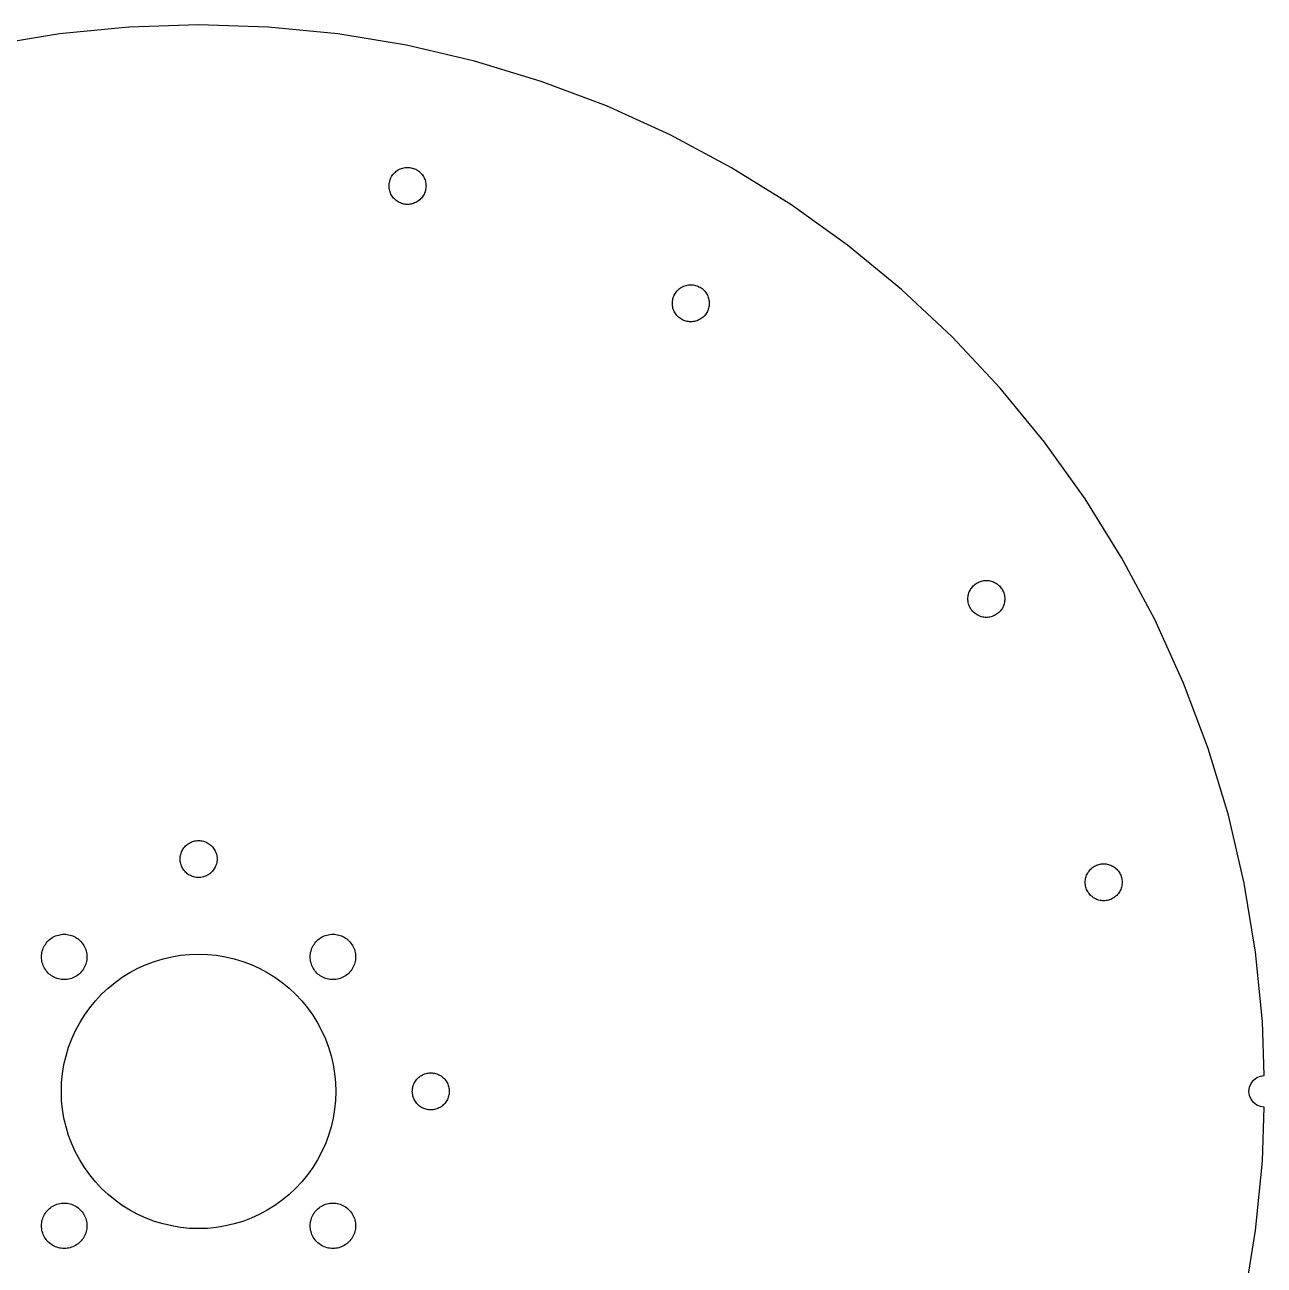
# Model space of a CAD drawing. Header units: metres. Extents: x -101 to 101, y -101 to 101.
# Drawn here: x -16.5 to 101, y -16.5 to 101 of the extents above; entities that cross this region are included whole.
import ezdxf

# ---------------------------------------------------------------- set-up
doc = ezdxf.new("R2010")
doc.units = ezdxf.units.M

msp = doc.modelspace()

# ---------------------------------------------------------------- linework, layer by layer
for p, q in [((-13.1831, 100.136), (-19.7041, 99.0593)), ((-6.60571, 100.784), (-13.1831, 100.136)), ((0, 101), (-6.60571, 100.784)), ((6.60571, 100.784), (0, 101)), ((13.1831, 100.136), (6.60571, 100.784)), ((19.7041, 99.0593), (13.1831, 100.136)), ((26.1407, 97.5585), (19.7041, 99.0593)), ((32.4654, 95.6399), (26.1407, 97.5585)), ((38.651, 93.3118), (32.4654, 95.6399)), ((44.6711, 90.5841), (38.651, 93.3118)), ((50.5, 87.4686), (44.6711, 90.5841)), ((18.48, 86.8984), (18.5582, 86.982)), ((18.5582, 86.982), (18.6418, 87.0603)), ((18.6418, 87.0603), (18.7303, 87.1329)), ((18.7303, 87.1329), (18.8234, 87.1996)), ((18.8234, 87.1996), (18.9207, 87.2601)), ((18.9207, 87.2601), (19.0217, 87.3141)), ((19.0217, 87.3141), (19.126, 87.3613)), ((19.126, 87.3613), (19.2332, 87.4017)), ((19.2332, 87.4017), (19.3428, 87.4349)), ((19.3428, 87.4349), (19.4543, 87.4609)), ((19.4543, 87.4609), (19.5673, 87.4796)), ((19.5673, 87.4796), (19.6812, 87.4908)), ((19.6812, 87.4908), (19.7957, 87.4946)), ((19.7957, 87.4946), (19.9101, 87.4908)), ((19.9101, 87.4908), (20.0241, 87.4796)), ((20.0241, 87.4796), (20.1371, 87.4609)), ((20.1371, 87.4609), (20.2486, 87.4349)), ((20.2486, 87.4349), (20.3582, 87.4017)), ((20.3582, 87.4017), (20.4654, 87.3613)), ((20.4654, 87.3613), (20.5697, 87.3141)), ((20.5697, 87.3141), (20.6707, 87.2601)), ((20.6707, 87.2601), (20.7679, 87.1996)), ((20.7679, 87.1996), (20.861, 87.1329)), ((20.861, 87.1329), (20.9495, 87.0603)), ((20.9495, 87.0603), (21.0331, 86.982)), ((21.0331, 86.982), (21.1114, 86.8984)), ((56.1126, 83.9784), (50.5, 87.4686)), ((18.0457, 85.7446), (18.0494, 85.859)), ((18.0494, 85.859), (18.0607, 85.973)), ((18.0607, 85.973), (18.0793, 86.086)), ((18.0793, 86.086), (18.1053, 86.1975)), ((18.1053, 86.1975), (18.1385, 86.3071)), ((18.1385, 86.3071), (18.1789, 86.4143)), ((18.1789, 86.4143), (18.2262, 86.5186)), ((18.2262, 86.5186), (18.2801, 86.6196)), ((18.2801, 86.6196), (18.3406, 86.7168)), ((18.3406, 86.7168), (18.4073, 86.8099)), ((18.4073, 86.8099), (18.48, 86.8984)), ((21.1114, 86.8984), (21.1841, 86.8099)), ((21.1841, 86.8099), (21.2508, 86.7168)), ((21.2508, 86.7168), (21.3112, 86.6196)), ((21.3112, 86.6196), (21.3652, 86.5186)), ((21.3652, 86.5186), (21.4125, 86.4143)), ((21.4125, 86.4143), (21.4528, 86.3071)), ((21.4528, 86.3071), (21.4861, 86.1975)), ((21.4861, 86.1975), (21.5121, 86.086)), ((21.5121, 86.086), (21.5307, 85.973)), ((21.5307, 85.973), (21.5419, 85.859)), ((21.5419, 85.859), (21.5457, 85.7446)), ((18.0494, 85.6301), (18.0457, 85.7446)), ((18.0607, 85.5161), (18.0494, 85.6301)), ((18.0793, 85.4032), (18.0607, 85.5161)), ((18.1053, 85.2916), (18.0793, 85.4032)), ((18.1385, 85.182), (18.1053, 85.2916)), ((18.1789, 85.0749), (18.1385, 85.182)), ((18.2262, 84.9706), (18.1789, 85.0749)), ((18.2801, 84.8696), (18.2262, 84.9706)), ((18.3406, 84.7723), (18.2801, 84.8696)), ((18.4073, 84.6792), (18.3406, 84.7723)), ((18.48, 84.5907), (18.4073, 84.6792)), ((18.5582, 84.5071), (18.48, 84.5907)), ((21.1114, 84.5907), (21.0331, 84.5071)), ((21.1841, 84.6792), (21.1114, 84.5907)), ((21.2508, 84.7723), (21.1841, 84.6792)), ((21.3112, 84.8696), (21.2508, 84.7723)), ((21.3652, 84.9706), (21.3112, 84.8696)), ((21.4125, 85.0749), (21.3652, 84.9706)), ((21.4528, 85.182), (21.4125, 85.0749)), ((21.4861, 85.2916), (21.4528, 85.182)), ((21.5121, 85.4032), (21.4861, 85.2916)), ((21.5307, 85.5161), (21.5121, 85.4032)), ((21.5419, 85.6301), (21.5307, 85.5161)), ((21.5457, 85.7446), (21.5419, 85.6301)), ((18.6418, 84.4288), (18.5582, 84.5071)), ((18.7303, 84.3562), (18.6418, 84.4288)), ((18.8234, 84.2895), (18.7303, 84.3562)), ((18.9207, 84.229), (18.8234, 84.2895)), ((19.0217, 84.175), (18.9207, 84.229)), ((19.126, 84.1278), (19.0217, 84.175)), ((19.2332, 84.0874), (19.126, 84.1278)), ((19.3428, 84.0542), (19.2332, 84.0874)), ((19.4543, 84.0282), (19.3428, 84.0542)), ((19.5673, 84.0095), (19.4543, 84.0282)), ((19.6812, 83.9983), (19.5673, 84.0095)), ((19.7957, 83.9946), (19.6812, 83.9983)), ((19.9101, 83.9983), (19.7957, 83.9946)), ((20.0241, 84.0095), (19.9101, 83.9983)), ((20.1371, 84.0282), (20.0241, 84.0095)), ((20.2486, 84.0542), (20.1371, 84.0282)), ((20.3582, 84.0874), (20.2486, 84.0542)), ((20.4654, 84.1278), (20.3582, 84.0874)), ((20.5697, 84.175), (20.4654, 84.1278)), ((20.6707, 84.229), (20.5697, 84.175)), ((20.7679, 84.2895), (20.6707, 84.229)), ((20.861, 84.3562), (20.7679, 84.2895)), ((20.9495, 84.4288), (20.861, 84.3562)), ((21.0331, 84.5071), (20.9495, 84.4288)), ((61.4849, 80.1287), (56.1126, 83.9784)), ((66.5939, 75.9358), (61.4849, 80.1287)), ((46.2915, 76.3446), (46.4045, 76.3633)), ((46.4045, 76.3633), (46.5184, 76.3745)), ((46.5184, 76.3745), (46.6329, 76.3782)), ((46.6329, 76.3782), (46.7473, 76.3745)), ((46.7473, 76.3745), (46.8613, 76.3633)), ((46.8613, 76.3633), (46.9743, 76.3446)), ((44.9425, 75.0812), (44.9758, 75.1908)), ((44.9758, 75.1908), (45.0161, 75.2979)), ((45.0161, 75.2979), (45.0634, 75.4022)), ((45.0634, 75.4022), (45.1173, 75.5032)), ((45.1173, 75.5032), (45.1778, 75.6005)), ((45.1778, 75.6005), (45.2445, 75.6936)), ((45.2445, 75.6936), (45.3172, 75.7821)), ((45.3172, 75.7821), (45.3954, 75.8657)), ((45.3954, 75.8657), (45.479, 75.9439)), ((45.479, 75.9439), (45.5676, 76.0166)), ((45.5676, 76.0166), (45.6606, 76.0833)), ((45.6606, 76.0833), (45.7579, 76.1438)), ((45.7579, 76.1438), (45.8589, 76.1978)), ((45.8589, 76.1978), (45.9632, 76.245)), ((45.9632, 76.245), (46.0704, 76.2854)), ((46.0704, 76.2854), (46.1799, 76.3186)), ((46.1799, 76.3186), (46.2915, 76.3446)), ((46.9743, 76.3446), (47.0858, 76.3186)), ((47.0858, 76.3186), (47.1954, 76.2854)), ((47.1954, 76.2854), (47.3026, 76.245)), ((47.3026, 76.245), (47.4069, 76.1978)), ((47.4069, 76.1978), (47.5079, 76.1438)), ((47.5079, 76.1438), (47.6051, 76.0833)), ((47.6051, 76.0833), (47.6982, 76.0166)), ((47.6982, 76.0166), (47.7867, 75.9439)), ((47.7867, 75.9439), (47.8703, 75.8657)), ((47.8703, 75.8657), (47.9486, 75.7821)), ((47.9486, 75.7821), (48.0213, 75.6936)), ((48.0213, 75.6936), (48.088, 75.6005)), ((48.088, 75.6005), (48.1484, 75.5032)), ((48.1484, 75.5032), (48.2024, 75.4022)), ((48.2024, 75.4022), (48.2497, 75.2979)), ((48.2497, 75.2979), (48.29, 75.1908)), ((48.29, 75.1908), (48.3233, 75.0812)), ((71.4178, 71.4178), (66.5939, 75.9358)), ((44.8829, 74.6282), (44.8866, 74.7427)), ((44.8866, 74.5138), (44.8829, 74.6282)), ((44.8866, 74.7427), (44.8979, 74.8566)), ((44.8979, 74.3998), (44.8866, 74.5138)), ((44.8979, 74.8566), (44.9165, 74.9696)), ((44.9165, 74.2868), (44.8979, 74.3998)), ((44.9165, 74.9696), (44.9425, 75.0812)), ((44.9425, 74.1753), (44.9165, 74.2868)), ((44.9758, 74.0657), (44.9425, 74.1753)), ((45.0161, 73.9585), (44.9758, 74.0657)), ((48.29, 74.0657), (48.2497, 73.9585)), ((48.3233, 74.1753), (48.29, 74.0657)), ((48.3233, 75.0812), (48.3493, 74.9696)), ((48.3493, 74.2868), (48.3233, 74.1753)), ((48.3493, 74.9696), (48.3679, 74.8566)), ((48.3679, 74.3998), (48.3493, 74.2868)), ((48.3679, 74.8566), (48.3791, 74.7427)), ((48.3791, 74.5138), (48.3679, 74.3998)), ((48.3791, 74.7427), (48.3829, 74.6282)), ((48.3829, 74.6282), (48.3791, 74.5138)), ((45.0634, 73.8542), (45.0161, 73.9585)), ((45.1173, 73.7532), (45.0634, 73.8542)), ((45.1778, 73.656), (45.1173, 73.7532)), ((45.2445, 73.5629), (45.1778, 73.656)), ((45.3172, 73.4744), (45.2445, 73.5629)), ((45.3954, 73.3908), (45.3172, 73.4744)), ((45.479, 73.3125), (45.3954, 73.3908)), ((45.5676, 73.2399), (45.479, 73.3125)), ((45.6606, 73.1732), (45.5676, 73.2399)), ((45.7579, 73.1127), (45.6606, 73.1732)), ((45.8589, 73.0587), (45.7579, 73.1127)), ((45.9632, 73.0114), (45.8589, 73.0587)), ((46.0704, 72.9711), (45.9632, 73.0114)), ((46.1799, 72.9379), (46.0704, 72.9711)), ((46.2915, 72.9118), (46.1799, 72.9379)), ((46.4045, 72.8932), (46.2915, 72.9118)), ((46.5184, 72.882), (46.4045, 72.8932)), ((46.6329, 72.8782), (46.5184, 72.882)), ((46.7473, 72.882), (46.6329, 72.8782)), ((46.8613, 72.8932), (46.7473, 72.882)), ((46.9743, 72.9118), (46.8613, 72.8932)), ((47.0858, 72.9379), (46.9743, 72.9118)), ((47.1954, 72.9711), (47.0858, 72.9379)), ((47.3026, 73.0114), (47.1954, 72.9711)), ((47.4069, 73.0587), (47.3026, 73.0114)), ((47.5079, 73.1127), (47.4069, 73.0587)), ((47.6051, 73.1732), (47.5079, 73.1127)), ((47.6982, 73.2399), (47.6051, 73.1732)), ((47.7867, 73.3125), (47.6982, 73.2399)), ((47.8703, 73.3908), (47.7867, 73.3125)), ((47.9486, 73.4744), (47.8703, 73.3908)), ((48.0213, 73.5629), (47.9486, 73.4744)), ((48.088, 73.656), (48.0213, 73.5629)), ((48.1484, 73.7532), (48.088, 73.656)), ((48.2024, 73.8542), (48.1484, 73.7532)), ((48.2497, 73.9585), (48.2024, 73.8542)), ((75.9358, 66.5939), (71.4178, 71.4178)), ((80.1287, 61.4849), (75.9358, 66.5939)), ((83.9784, 56.1126), (80.1287, 61.4849)), ((87.4686, 50.5), (83.9784, 56.1126)), ((90.5841, 44.6711), (87.4686, 50.5)), ((73.7532, 48.1484), (73.8542, 48.2024)), ((73.8542, 48.2024), (73.9585, 48.2497)), ((73.9585, 48.2497), (74.0657, 48.29)), ((74.0657, 48.29), (74.1753, 48.3233)), ((74.1753, 48.3233), (74.2868, 48.3493)), ((74.2868, 48.3493), (74.3998, 48.3679)), ((74.3998, 48.3679), (74.5138, 48.3791)), ((74.5138, 48.3791), (74.6282, 48.3829)), ((74.6282, 48.3829), (74.7427, 48.3791)), ((74.7427, 48.3791), (74.8566, 48.3679)), ((74.8566, 48.3679), (74.9696, 48.3493)), ((74.9696, 48.3493), (75.0812, 48.3233)), ((75.0812, 48.3233), (75.1908, 48.29)), ((75.1908, 48.29), (75.2979, 48.2497)), ((75.2979, 48.2497), (75.4022, 48.2024)), ((75.4022, 48.2024), (75.5032, 48.1484)), ((72.9118, 46.9743), (72.9379, 47.0858)), ((72.9379, 47.0858), (72.9711, 47.1954)), ((72.9711, 47.1954), (73.0114, 47.3026)), ((73.0114, 47.3026), (73.0587, 47.4069)), ((73.0587, 47.4069), (73.1127, 47.5079)), ((73.1127, 47.5079), (73.1732, 47.6051)), ((73.1732, 47.6051), (73.2399, 47.6982)), ((73.2399, 47.6982), (73.3125, 47.7867)), ((73.3125, 47.7867), (73.3908, 47.8703)), ((73.3908, 47.8703), (73.4744, 47.9486)), ((73.4744, 47.9486), (73.5629, 48.0213)), ((73.5629, 48.0213), (73.656, 48.088)), ((73.656, 48.088), (73.7532, 48.1484)), ((75.5032, 48.1484), (75.6005, 48.088)), ((75.6005, 48.088), (75.6936, 48.0213)), ((75.6936, 48.0213), (75.7821, 47.9486)), ((75.7821, 47.9486), (75.8657, 47.8703)), ((75.8657, 47.8703), (75.9439, 47.7867)), ((75.9439, 47.7867), (76.0166, 47.6982)), ((76.0166, 47.6982), (76.0833, 47.6051)), ((76.0833, 47.6051), (76.1438, 47.5079)), ((76.1438, 47.5079), (76.1978, 47.4069)), ((76.1978, 47.4069), (76.245, 47.3026)), ((76.245, 47.3026), (76.2854, 47.1954)), ((76.2854, 47.1954), (76.3186, 47.0858)), ((76.3186, 47.0858), (76.3446, 46.9743)), ((72.8782, 46.6329), (72.882, 46.7473)), ((72.882, 46.5184), (72.8782, 46.6329)), ((72.882, 46.7473), (72.8932, 46.8613)), ((72.8932, 46.4045), (72.882, 46.5184)), ((72.8932, 46.8613), (72.9118, 46.9743)), ((72.9118, 46.2915), (72.8932, 46.4045)), ((72.9379, 46.1799), (72.9118, 46.2915)), ((72.9711, 46.0704), (72.9379, 46.1799)), ((73.0114, 45.9632), (72.9711, 46.0704)), ((73.0587, 45.8589), (73.0114, 45.9632)), ((73.1127, 45.7579), (73.0587, 45.8589)), ((76.1978, 45.8589), (76.1438, 45.7579)), ((76.245, 45.9632), (76.1978, 45.8589)), ((76.2854, 46.0704), (76.245, 45.9632)), ((76.3186, 46.1799), (76.2854, 46.0704)), ((76.3446, 46.2915), (76.3186, 46.1799)), ((76.3446, 46.9743), (76.3633, 46.8613)), ((76.3633, 46.4045), (76.3446, 46.2915)), ((76.3633, 46.8613), (76.3745, 46.7473)), ((76.3745, 46.5184), (76.3633, 46.4045)), ((76.3745, 46.7473), (76.3782, 46.6329)), ((76.3782, 46.6329), (76.3745, 46.5184)), ((73.1732, 45.6606), (73.1127, 45.7579)), ((73.2399, 45.5676), (73.1732, 45.6606)), ((73.3125, 45.479), (73.2399, 45.5676)), ((73.3908, 45.3954), (73.3125, 45.479)), ((73.4744, 45.3172), (73.3908, 45.3954)), ((73.5629, 45.2445), (73.4744, 45.3172)), ((73.656, 45.1778), (73.5629, 45.2445)), ((73.7532, 45.1173), (73.656, 45.1778)), ((73.8542, 45.0634), (73.7532, 45.1173)), ((73.9585, 45.0161), (73.8542, 45.0634)), ((74.0657, 44.9758), (73.9585, 45.0161)), ((74.1753, 44.9425), (74.0657, 44.9758)), ((74.2868, 44.9165), (74.1753, 44.9425)), ((74.3998, 44.8979), (74.2868, 44.9165)), ((74.5138, 44.8866), (74.3998, 44.8979)), ((74.6282, 44.8829), (74.5138, 44.8866)), ((74.7427, 44.8866), (74.6282, 44.8829)), ((74.8566, 44.8979), (74.7427, 44.8866)), ((74.9696, 44.9165), (74.8566, 44.8979)), ((75.0812, 44.9425), (74.9696, 44.9165)), ((75.1908, 44.9758), (75.0812, 44.9425)), ((75.2979, 45.0161), (75.1908, 44.9758)), ((75.4022, 45.0634), (75.2979, 45.0161)), ((75.5032, 45.1173), (75.4022, 45.0634)), ((75.6005, 45.1778), (75.5032, 45.1173)), ((75.6936, 45.2445), (75.6005, 45.1778)), ((75.7821, 45.3172), (75.6936, 45.2445)), ((75.8657, 45.3954), (75.7821, 45.3172)), ((75.9439, 45.479), (75.8657, 45.3954)), ((76.0166, 45.5676), (75.9439, 45.479)), ((76.0833, 45.6606), (76.0166, 45.5676)), ((76.1438, 45.7579), (76.0833, 45.6606)), ((93.3118, 38.651), (90.5841, 44.6711)), ((95.6399, 32.4654), (93.3118, 38.651)), ((97.5585, 26.1407), (95.6399, 32.4654)), ((99.0593, 19.7041), (97.5585, 26.1407)), ((-0.972244, 23.4551), (-0.875, 23.5155)), ((-0.875, 23.5155), (-0.774002, 23.5695)), ((-0.774002, 23.5695), (-0.669693, 23.6168)), ((-0.669693, 23.6168), (-0.562515, 23.6571)), ((-0.562515, 23.6571), (-0.452927, 23.6904)), ((-0.452927, 23.6904), (-0.3414, 23.7164)), ((-0.3414, 23.7164), (-0.228409, 23.735)), ((-0.228409, 23.735), (-0.114441, 23.7462)), ((-0.114441, 23.7462), (0, 23.75)), ((0, 23.75), (0.114441, 23.7462)), ((0.114441, 23.7462), (0.228409, 23.735)), ((0.228409, 23.735), (0.3414, 23.7164)), ((0.3414, 23.7164), (0.452927, 23.6904)), ((0.452927, 23.6904), (0.562515, 23.6571)), ((0.562515, 23.6571), (0.669693, 23.6168)), ((0.669693, 23.6168), (0.774002, 23.5695)), ((0.774002, 23.5695), (0.875, 23.5155)), ((0.875, 23.5155), (0.972244, 23.4551)), ((-1.73502, 22.2284), (-1.71637, 22.3414)), ((-1.71637, 22.3414), (-1.69037, 22.4529)), ((-1.69037, 22.4529), (-1.65712, 22.5625)), ((-1.65712, 22.5625), (-1.61678, 22.6697)), ((-1.61678, 22.6697), (-1.56952, 22.774)), ((-1.56952, 22.774), (-1.51553, 22.875)), ((-1.51553, 22.875), (-1.45506, 22.9722)), ((-1.45506, 22.9722), (-1.38837, 23.0653)), ((-1.38837, 23.0653), (-1.31572, 23.1539)), ((-1.31572, 23.1539), (-1.23743, 23.2374)), ((-1.23743, 23.2374), (-1.15385, 23.3157)), ((-1.15385, 23.3157), (-1.06532, 23.3884)), ((-1.06532, 23.3884), (-0.972244, 23.4551)), ((0.972244, 23.4551), (1.06532, 23.3884)), ((1.06532, 23.3884), (1.15385, 23.3157)), ((1.15385, 23.3157), (1.23743, 23.2374)), ((1.23743, 23.2374), (1.31572, 23.1539)), ((1.31572, 23.1539), (1.38837, 23.0653)), ((1.38837, 23.0653), (1.45506, 22.9722)), ((1.45506, 22.9722), (1.51553, 22.875)), ((1.51553, 22.875), (1.56952, 22.774)), ((1.56952, 22.774), (1.61678, 22.6697)), ((1.61678, 22.6697), (1.65712, 22.5625)), ((1.65712, 22.5625), (1.69037, 22.4529)), ((1.69037, 22.4529), (1.71637, 22.3414)), ((1.71637, 22.3414), (1.73502, 22.2284)), ((-1.75, 22), (-1.74625, 22.1144)), ((-1.74625, 21.8855), (-1.75, 22)), ((-1.74625, 22.1144), (-1.73502, 22.2284)), ((-1.73502, 21.7716), (-1.74625, 21.8855)), ((-1.71637, 21.6586), (-1.73502, 21.7716)), ((-1.69037, 21.5471), (-1.71637, 21.6586)), ((-1.65712, 21.4375), (-1.69037, 21.5471)), ((-1.61678, 21.3303), (-1.65712, 21.4375)), ((-1.56952, 21.226), (-1.61678, 21.3303)), ((-1.51553, 21.125), (-1.56952, 21.226)), ((1.56952, 21.226), (1.51553, 21.125)), ((1.61678, 21.3303), (1.56952, 21.226)), ((1.65712, 21.4375), (1.61678, 21.3303)), ((1.69037, 21.5471), (1.65712, 21.4375)), ((1.71637, 21.6586), (1.69037, 21.5471)), ((1.73502, 21.7716), (1.71637, 21.6586)), ((1.73502, 22.2284), (1.74625, 22.1144)), ((1.74625, 21.8855), (1.73502, 21.7716)), ((1.74625, 22.1144), (1.75, 22)), ((1.75, 22), (1.74625, 21.8855)), ((84.5907, 21.1114), (84.6792, 21.1841)), ((84.6792, 21.1841), (84.7723, 21.2508)), ((84.7723, 21.2508), (84.8696, 21.3112)), ((84.8696, 21.3112), (84.9706, 21.3652)), ((84.9706, 21.3652), (85.0749, 21.4125)), ((85.0749, 21.4125), (85.182, 21.4528)), ((85.182, 21.4528), (85.2916, 21.4861)), ((85.2916, 21.4861), (85.4032, 21.5121)), ((85.4032, 21.5121), (85.5161, 21.5307)), ((85.5161, 21.5307), (85.6301, 21.5419)), ((85.6301, 21.5419), (85.7446, 21.5457)), ((85.7446, 21.5457), (85.859, 21.5419)), ((85.859, 21.5419), (85.973, 21.5307)), ((85.973, 21.5307), (86.086, 21.5121)), ((86.086, 21.5121), (86.1975, 21.4861)), ((86.1975, 21.4861), (86.3071, 21.4528)), ((86.3071, 21.4528), (86.4143, 21.4125)), ((86.4143, 21.4125), (86.5186, 21.3652)), ((86.5186, 21.3652), (86.6196, 21.3112)), ((86.6196, 21.3112), (86.7168, 21.2508)), ((86.7168, 21.2508), (86.8099, 21.1841)), ((86.8099, 21.1841), (86.8984, 21.1114)), ((-1.45506, 21.0277), (-1.51553, 21.125)), ((-1.38837, 20.9347), (-1.45506, 21.0277)), ((-1.31572, 20.8461), (-1.38837, 20.9347)), ((-1.23743, 20.7626), (-1.31572, 20.8461)), ((-1.15385, 20.6843), (-1.23743, 20.7626)), ((-1.06532, 20.6116), (-1.15385, 20.6843)), ((-0.972244, 20.5449), (-1.06532, 20.6116)), ((-0.875, 20.4845), (-0.972244, 20.5449)), ((-0.774002, 20.4305), (-0.875, 20.4845)), ((-0.669693, 20.3832), (-0.774002, 20.4305)), ((-0.562515, 20.3429), (-0.669693, 20.3832)), ((-0.452927, 20.3096), (-0.562515, 20.3429)), ((-0.3414, 20.2836), (-0.452927, 20.3096)), ((-0.228409, 20.265), (-0.3414, 20.2836)), ((-0.114441, 20.2537), (-0.228409, 20.265)), ((0, 20.25), (-0.114441, 20.2537)), ((0.114441, 20.2537), (0, 20.25)), ((0.228409, 20.265), (0.114441, 20.2537)), ((0.3414, 20.2836), (0.228409, 20.265)), ((0.452927, 20.3096), (0.3414, 20.2836)), ((0.562515, 20.3429), (0.452927, 20.3096)), ((0.669693, 20.3832), (0.562515, 20.3429)), ((0.774002, 20.4305), (0.669693, 20.3832)), ((0.875, 20.4845), (0.774002, 20.4305)), ((0.972244, 20.5449), (0.875, 20.4845)), ((1.06532, 20.6116), (0.972244, 20.5449)), ((1.15385, 20.6843), (1.06532, 20.6116)), ((1.23743, 20.7626), (1.15385, 20.6843)), ((1.31572, 20.8461), (1.23743, 20.7626)), ((1.38837, 20.9347), (1.31572, 20.8461)), ((1.45506, 21.0277), (1.38837, 20.9347)), ((1.51553, 21.125), (1.45506, 21.0277)), ((83.9983, 19.9101), (84.0095, 20.0241)), ((84.0095, 20.0241), (84.0282, 20.1371)), ((84.0282, 20.1371), (84.0542, 20.2486)), ((84.0542, 20.2486), (84.0874, 20.3582)), ((84.0874, 20.3582), (84.1278, 20.4654)), ((84.1278, 20.4654), (84.175, 20.5697)), ((84.175, 20.5697), (84.229, 20.6707)), ((84.229, 20.6707), (84.2895, 20.7679)), ((84.2895, 20.7679), (84.3562, 20.861)), ((84.3562, 20.861), (84.4288, 20.9495)), ((84.4288, 20.9495), (84.5071, 21.0331)), ((84.5071, 21.0331), (84.5907, 21.1114)), ((86.8984, 21.1114), (86.982, 21.0331)), ((86.982, 21.0331), (87.0603, 20.9495)), ((87.0603, 20.9495), (87.1329, 20.861)), ((87.1329, 20.861), (87.1996, 20.7679)), ((87.1996, 20.7679), (87.2601, 20.6707)), ((87.2601, 20.6707), (87.3141, 20.5697)), ((87.3141, 20.5697), (87.3613, 20.4654)), ((87.3613, 20.4654), (87.4017, 20.3582)), ((87.4017, 20.3582), (87.4349, 20.2486)), ((87.4349, 20.2486), (87.4609, 20.1371)), ((87.4609, 20.1371), (87.4796, 20.0241)), ((87.4796, 20.0241), (87.4908, 19.9101)), ((83.9946, 19.7957), (83.9983, 19.9101)), ((83.9983, 19.6812), (83.9946, 19.7957)), ((84.0095, 19.5673), (83.9983, 19.6812)), ((84.0282, 19.4543), (84.0095, 19.5673)), ((84.0542, 19.3428), (84.0282, 19.4543)), ((84.0874, 19.2332), (84.0542, 19.3428)), ((84.1278, 19.126), (84.0874, 19.2332)), ((84.175, 19.0217), (84.1278, 19.126)), ((84.229, 18.9207), (84.175, 19.0217)), ((84.2895, 18.8234), (84.229, 18.9207)), ((84.3562, 18.7303), (84.2895, 18.8234)), ((87.1996, 18.8234), (87.1329, 18.7303)), ((87.2601, 18.9207), (87.1996, 18.8234)), ((87.3141, 19.0217), (87.2601, 18.9207)), ((87.3613, 19.126), (87.3141, 19.0217)), ((87.4017, 19.2332), (87.3613, 19.126)), ((87.4349, 19.3428), (87.4017, 19.2332)), ((87.4609, 19.4543), (87.4349, 19.3428)), ((87.4796, 19.5673), (87.4609, 19.4543)), ((87.4908, 19.6812), (87.4796, 19.5673)), ((87.4908, 19.9101), (87.4946, 19.7957)), ((87.4946, 19.7957), (87.4908, 19.6812)), ((100.136, 13.1831), (99.0593, 19.7041)), ((84.4288, 18.6418), (84.3562, 18.7303)), ((84.5071, 18.5582), (84.4288, 18.6418)), ((84.5907, 18.48), (84.5071, 18.5582)), ((84.6792, 18.4073), (84.5907, 18.48)), ((84.7723, 18.3406), (84.6792, 18.4073)), ((84.8696, 18.2801), (84.7723, 18.3406)), ((84.9706, 18.2262), (84.8696, 18.2801)), ((85.0749, 18.1789), (84.9706, 18.2262)), ((85.182, 18.1385), (85.0749, 18.1789)), ((85.2916, 18.1053), (85.182, 18.1385)), ((85.4032, 18.0793), (85.2916, 18.1053)), ((85.5161, 18.0607), (85.4032, 18.0793)), ((85.6301, 18.0494), (85.5161, 18.0607)), ((85.7446, 18.0457), (85.6301, 18.0494)), ((85.859, 18.0494), (85.7446, 18.0457)), ((85.973, 18.0607), (85.859, 18.0494)), ((86.086, 18.0793), (85.973, 18.0607)), ((86.1975, 18.1053), (86.086, 18.0793)), ((86.3071, 18.1385), (86.1975, 18.1053)), ((86.4143, 18.1789), (86.3071, 18.1385)), ((86.5186, 18.2262), (86.4143, 18.1789)), ((86.6196, 18.2801), (86.5186, 18.2262)), ((86.7168, 18.3406), (86.6196, 18.2801)), ((86.8099, 18.4073), (86.7168, 18.3406)), ((86.8984, 18.48), (86.8099, 18.4073)), ((86.982, 18.5582), (86.8984, 18.48)), ((87.0603, 18.6418), (86.982, 18.5582)), ((87.1329, 18.7303), (87.0603, 18.6418)), ((-14.4336, 14.0368), (-14.3444, 14.1455)), ((-14.3444, 14.1455), (-14.2482, 14.2482)), ((-14.2482, 14.2482), (-14.1455, 14.3444)), ((-14.1455, 14.3444), (-14.0368, 14.4336)), ((-14.0368, 14.4336), (-13.9224, 14.5156)), ((-13.9224, 14.5156), (-13.8029, 14.5899)), ((-13.8029, 14.5899), (-13.6788, 14.6562)), ((-13.6788, 14.6562), (-13.5507, 14.7142)), ((-13.5507, 14.7142), (-13.419, 14.7638)), ((-13.419, 14.7638), (-13.2844, 14.8047)), ((-13.2844, 14.8047), (-13.1474, 14.8366)), ((-13.1474, 14.8366), (-13.0085, 14.8595)), ((-13.0085, 14.8595), (-12.8685, 14.8733)), ((-12.8685, 14.8733), (-12.7279, 14.8779)), ((-12.7279, 14.8779), (-12.5873, 14.8733)), ((-12.5873, 14.8733), (-12.4473, 14.8595)), ((-12.4473, 14.8595), (-12.3085, 14.8366)), ((-12.3085, 14.8366), (-12.1714, 14.8047)), ((-12.1714, 14.8047), (-12.0368, 14.7638)), ((-12.0368, 14.7638), (-11.9052, 14.7142)), ((-11.9052, 14.7142), (-11.777, 14.6562)), ((-11.777, 14.6562), (-11.6529, 14.5899)), ((-11.6529, 14.5899), (-11.5334, 14.5156)), ((-11.5334, 14.5156), (-11.4191, 14.4336)), ((-11.4191, 14.4336), (-11.3103, 14.3444)), ((-11.3103, 14.3444), (-11.2076, 14.2482)), ((-11.2076, 14.2482), (-11.1115, 14.1455)), ((-11.1115, 14.1455), (-11.0222, 14.0368)), ((11.0222, 14.0368), (11.1115, 14.1455)), ((11.1115, 14.1455), (11.2076, 14.2482)), ((11.2076, 14.2482), (11.3103, 14.3444)), ((11.3103, 14.3444), (11.4191, 14.4336)), ((11.4191, 14.4336), (11.5334, 14.5156)), ((11.5334, 14.5156), (11.6529, 14.5899)), ((11.6529, 14.5899), (11.777, 14.6562)), ((11.777, 14.6562), (11.9052, 14.7142)), ((11.9052, 14.7142), (12.0368, 14.7638)), ((12.0368, 14.7638), (12.1714, 14.8047)), ((12.1714, 14.8047), (12.3085, 14.8366)), ((12.3085, 14.8366), (12.4473, 14.8595)), ((12.4473, 14.8595), (12.5873, 14.8733)), ((12.5873, 14.8733), (12.7279, 14.8779)), ((12.7279, 14.8779), (12.8685, 14.8733)), ((12.8685, 14.8733), (13.0085, 14.8595)), ((13.0085, 14.8595), (13.1474, 14.8366)), ((13.1474, 14.8366), (13.2844, 14.8047)), ((13.2844, 14.8047), (13.419, 14.7638)), ((13.419, 14.7638), (13.5507, 14.7142)), ((13.5507, 14.7142), (13.6788, 14.6562)), ((13.6788, 14.6562), (13.8029, 14.5899)), ((13.8029, 14.5899), (13.9224, 14.5156)), ((13.9224, 14.5156), (14.0368, 14.4336)), ((14.0368, 14.4336), (14.1455, 14.3444)), ((14.1455, 14.3444), (14.2482, 14.2482)), ((14.2482, 14.2482), (14.3444, 14.1455)), ((14.3444, 14.1455), (14.4336, 14.0368)), ((-14.8733, 12.8685), (-14.8595, 13.0085)), ((-14.8595, 13.0085), (-14.8366, 13.1474)), ((-14.8366, 13.1474), (-14.8047, 13.2844)), ((-14.8047, 13.2844), (-14.7638, 13.419)), ((-14.7638, 13.419), (-14.7142, 13.5507)), ((-14.7142, 13.5507), (-14.6562, 13.6788)), ((-14.6562, 13.6788), (-14.5899, 13.8029)), ((-14.5899, 13.8029), (-14.5156, 13.9224)), ((-14.5156, 13.9224), (-14.4336, 14.0368)), ((-11.0222, 14.0368), (-10.9403, 13.9224)), ((-10.9403, 13.9224), (-10.866, 13.8029)), ((-10.866, 13.8029), (-10.7996, 13.6788)), ((-10.7996, 13.6788), (-10.7416, 13.5507)), ((-10.7416, 13.5507), (-10.692, 13.419)), ((-10.692, 13.419), (-10.6512, 13.2844)), ((-10.6512, 13.2844), (-10.6192, 13.1474)), ((-10.6192, 13.1474), (-10.5963, 13.0085)), ((-10.5963, 13.0085), (-10.5825, 12.8685)), ((-1.69684, 12.8888), (-0.850235, 12.9722)), ((-0.850235, 12.9722), (0, 13)), ((0, 13), (0.850235, 12.9722)), ((0.850235, 12.9722), (1.69684, 12.8888)), ((10.5825, 12.8685), (10.5963, 13.0085)), ((10.5963, 13.0085), (10.6192, 13.1474)), ((10.6192, 13.1474), (10.6512, 13.2844)), ((10.6512, 13.2844), (10.692, 13.419)), ((10.692, 13.419), (10.7416, 13.5507)), ((10.7416, 13.5507), (10.7996, 13.6788)), ((10.7996, 13.6788), (10.866, 13.8029)), ((10.866, 13.8029), (10.9403, 13.9224)), ((10.9403, 13.9224), (11.0222, 14.0368)), ((14.4336, 14.0368), (14.5156, 13.9224)), ((14.5156, 13.9224), (14.5899, 13.8029)), ((14.5899, 13.8029), (14.6562, 13.6788)), ((14.6562, 13.6788), (14.7142, 13.5507)), ((14.7142, 13.5507), (14.7638, 13.419)), ((14.7638, 13.419), (14.8047, 13.2844)), ((14.8047, 13.2844), (14.8366, 13.1474)), ((14.8366, 13.1474), (14.8595, 13.0085)), ((14.8595, 13.0085), (14.8733, 12.8685)), ((100.784, 6.60571), (100.136, 13.1831)), ((-14.8779, 12.7279), (-14.8733, 12.8685)), ((-14.8733, 12.5873), (-14.8779, 12.7279)), ((-14.8595, 12.4473), (-14.8733, 12.5873)), ((-14.8366, 12.3085), (-14.8595, 12.4473)), ((-14.8047, 12.1714), (-14.8366, 12.3085)), ((-14.7638, 12.0368), (-14.8047, 12.1714)), ((-14.7142, 11.9052), (-14.7638, 12.0368)), ((-14.6562, 11.777), (-14.7142, 11.9052)), ((-14.5899, 11.6529), (-14.6562, 11.777)), ((-10.7996, 11.777), (-10.866, 11.6529)), ((-10.7416, 11.9052), (-10.7996, 11.777)), ((-10.692, 12.0368), (-10.7416, 11.9052)), ((-10.6512, 12.1714), (-10.692, 12.0368)), ((-10.6192, 12.3085), (-10.6512, 12.1714)), ((-10.5963, 12.4473), (-10.6192, 12.3085)), ((-10.5825, 12.5873), (-10.5963, 12.4473)), ((-10.5825, 12.8685), (-10.5779, 12.7279)), ((-10.5779, 12.7279), (-10.5825, 12.5873)), ((-5.74974, 11.6593), (-4.97488, 12.0104)), ((-4.97488, 12.0104), (-4.17871, 12.3101)), ((-4.17871, 12.3101), (-3.36464, 12.557)), ((-3.36464, 12.557), (-2.53616, 12.7502)), ((-2.53616, 12.7502), (-1.69684, 12.8888)), ((1.69684, 12.8888), (2.53616, 12.7502)), ((2.53616, 12.7502), (3.36464, 12.557)), ((3.36464, 12.557), (4.17871, 12.3101)), ((4.17871, 12.3101), (4.97488, 12.0104)), ((4.97488, 12.0104), (5.74974, 11.6593)), ((10.5779, 12.7279), (10.5825, 12.8685)), ((10.5825, 12.5873), (10.5779, 12.7279)), ((10.5963, 12.4473), (10.5825, 12.5873)), ((10.6192, 12.3085), (10.5963, 12.4473)), ((10.6512, 12.1714), (10.6192, 12.3085)), ((10.692, 12.0368), (10.6512, 12.1714)), ((10.7416, 11.9052), (10.692, 12.0368)), ((10.7996, 11.777), (10.7416, 11.9052)), ((10.866, 11.6529), (10.7996, 11.777)), ((14.6562, 11.777), (14.5899, 11.6529)), ((14.7142, 11.9052), (14.6562, 11.777)), ((14.7638, 12.0368), (14.7142, 11.9052)), ((14.8047, 12.1714), (14.7638, 12.0368)), ((14.8366, 12.3085), (14.8047, 12.1714)), ((14.8595, 12.4473), (14.8366, 12.3085)), ((14.8733, 12.5873), (14.8595, 12.4473)), ((14.8733, 12.8685), (14.8779, 12.7279)), ((14.8779, 12.7279), (14.8733, 12.5873)), ((-14.5156, 11.5334), (-14.5899, 11.6529)), ((-14.4336, 11.4191), (-14.5156, 11.5334)), ((-14.3444, 11.3103), (-14.4336, 11.4191)), ((-14.2482, 11.2076), (-14.3444, 11.3103)), ((-14.1455, 11.1115), (-14.2482, 11.2076)), ((-14.0368, 11.0222), (-14.1455, 11.1115)), ((-13.9224, 10.9403), (-14.0368, 11.0222)), ((-13.8029, 10.866), (-13.9224, 10.9403)), ((-13.6788, 10.7996), (-13.8029, 10.866)), ((-13.5507, 10.7416), (-13.6788, 10.7996)), ((-13.419, 10.692), (-13.5507, 10.7416)), ((-13.2844, 10.6512), (-13.419, 10.692)), ((-13.1474, 10.6192), (-13.2844, 10.6512)), ((-13.0085, 10.5963), (-13.1474, 10.6192)), ((-12.8685, 10.5825), (-13.0085, 10.5963)), ((-12.7279, 10.5779), (-12.8685, 10.5825)), ((-12.5873, 10.5825), (-12.7279, 10.5779)), ((-12.4473, 10.5963), (-12.5873, 10.5825)), ((-12.3085, 10.6192), (-12.4473, 10.5963)), ((-12.1714, 10.6512), (-12.3085, 10.6192)), ((-12.0368, 10.692), (-12.1714, 10.6512)), ((-11.9052, 10.7416), (-12.0368, 10.692)), ((-11.777, 10.7996), (-11.9052, 10.7416)), ((-11.6529, 10.866), (-11.777, 10.7996)), ((-11.5334, 10.9403), (-11.6529, 10.866)), ((-11.4191, 11.0222), (-11.5334, 10.9403)), ((-11.3103, 11.1115), (-11.4191, 11.0222)), ((-11.2076, 11.2076), (-11.3103, 11.1115)), ((-11.1115, 11.3103), (-11.2076, 11.2076)), ((-11.0222, 11.4191), (-11.1115, 11.3103)), ((-10.9403, 11.5334), (-11.0222, 11.4191)), ((-10.866, 11.6529), (-10.9403, 11.5334)), ((-7.91389, 10.3136), (-7.22241, 10.8091)), ((-7.22241, 10.8091), (-6.5, 11.2583)), ((-6.5, 11.2583), (-5.74974, 11.6593)), ((5.74974, 11.6593), (6.5, 11.2583)), ((6.5, 11.2583), (7.22241, 10.8091)), ((7.22241, 10.8091), (7.91389, 10.3136)), ((10.9403, 11.5334), (10.866, 11.6529)), ((11.0222, 11.4191), (10.9403, 11.5334)), ((11.1115, 11.3103), (11.0222, 11.4191)), ((11.2076, 11.2076), (11.1115, 11.3103)), ((11.3103, 11.1115), (11.2076, 11.2076)), ((11.4191, 11.0222), (11.3103, 11.1115)), ((11.5334, 10.9403), (11.4191, 11.0222)), ((11.6529, 10.866), (11.5334, 10.9403)), ((11.777, 10.7996), (11.6529, 10.866)), ((11.9052, 10.7416), (11.777, 10.7996)), ((12.0368, 10.692), (11.9052, 10.7416)), ((12.1714, 10.6512), (12.0368, 10.692)), ((12.3085, 10.6192), (12.1714, 10.6512)), ((12.4473, 10.5963), (12.3085, 10.6192)), ((12.5873, 10.5825), (12.4473, 10.5963)), ((12.7279, 10.5779), (12.5873, 10.5825)), ((12.8685, 10.5825), (12.7279, 10.5779)), ((13.0085, 10.5963), (12.8685, 10.5825)), ((13.1474, 10.6192), (13.0085, 10.5963)), ((13.2844, 10.6512), (13.1474, 10.6192)), ((13.419, 10.692), (13.2844, 10.6512)), ((13.5507, 10.7416), (13.419, 10.692)), ((13.6788, 10.7996), (13.5507, 10.7416)), ((13.8029, 10.866), (13.6788, 10.7996)), ((13.9224, 10.9403), (13.8029, 10.866)), ((14.0368, 11.0222), (13.9224, 10.9403)), ((14.1455, 11.1115), (14.0368, 11.0222)), ((14.2482, 11.2076), (14.1455, 11.1115)), ((14.3444, 11.3103), (14.2482, 11.2076)), ((14.4336, 11.4191), (14.3444, 11.3103)), ((14.5156, 11.5334), (14.4336, 11.4191)), ((14.5899, 11.6529), (14.5156, 11.5334)), ((-9.19238, 9.19238), (-8.57149, 9.77391)), ((-8.57149, 9.77391), (-7.91389, 10.3136)), ((7.91389, 10.3136), (8.57149, 9.77391)), ((8.57149, 9.77391), (9.19238, 9.19238)), ((-10.3136, 7.91389), (-9.77391, 8.57149)), ((-9.77391, 8.57149), (-9.19238, 9.19238)), ((9.19238, 9.19238), (9.77391, 8.57149)), ((9.77391, 8.57149), (10.3136, 7.91389)), ((-11.2583, 6.5), (-10.8091, 7.22241)), ((-10.8091, 7.22241), (-10.3136, 7.91389)), ((10.3136, 7.91389), (10.8091, 7.22241)), ((10.8091, 7.22241), (11.2583, 6.5)), ((-11.6593, 5.74974), (-11.2583, 6.5)), ((11.2583, 6.5), (11.6593, 5.74974)), ((100.951, 1.49356), (100.784, 6.60571)), ((-12.3101, 4.17871), (-12.0104, 4.97488)), ((-12.0104, 4.97488), (-11.6593, 5.74974)), ((11.6593, 5.74974), (12.0104, 4.97488)), ((12.0104, 4.97488), (12.3101, 4.17871)), ((-12.557, 3.36464), (-12.3101, 4.17871)), ((12.3101, 4.17871), (12.557, 3.36464)), ((-12.8888, 1.69684), (-12.7502, 2.53616)), ((-12.7502, 2.53616), (-12.557, 3.36464)), ((12.557, 3.36464), (12.7502, 2.53616)), ((12.7502, 2.53616), (12.8888, 1.69684)), ((-12.9722, 0.850235), (-12.8888, 1.69684)), ((12.8888, 1.69684), (12.9722, 0.850235)), ((20.6843, 1.15385), (20.7626, 1.23743)), ((20.7626, 1.23743), (20.8461, 1.31572)), ((20.8461, 1.31572), (20.9347, 1.38837)), ((20.9347, 1.38837), (21.0277, 1.45506)), ((21.0277, 1.45506), (21.125, 1.51553)), ((21.125, 1.51553), (21.226, 1.56952)), ((21.226, 1.56952), (21.3303, 1.61678)), ((21.3303, 1.61678), (21.4375, 1.65712)), ((21.4375, 1.65712), (21.5471, 1.69037)), ((21.5471, 1.69037), (21.6586, 1.71637)), ((21.6586, 1.71637), (21.7716, 1.73502)), ((21.7716, 1.73502), (21.8855, 1.74625)), ((21.8855, 1.74625), (22, 1.75)), ((22, 1.75), (22.1144, 1.74625)), ((22.1144, 1.74625), (22.2284, 1.73502)), ((22.2284, 1.73502), (22.3414, 1.71637)), ((22.3414, 1.71637), (22.4529, 1.69037)), ((22.4529, 1.69037), (22.5625, 1.65712)), ((22.5625, 1.65712), (22.6697, 1.61678)), ((22.6697, 1.61678), (22.774, 1.56952)), ((22.774, 1.56952), (22.875, 1.51553)), ((22.875, 1.51553), (22.9722, 1.45506)), ((22.9722, 1.45506), (23.0653, 1.38837)), ((23.0653, 1.38837), (23.1539, 1.31572)), ((23.1539, 1.31572), (23.2374, 1.23743)), ((23.2374, 1.23743), (23.3157, 1.15385)), ((99.9393, 1.06065), (100.25, 1.29903)), ((100.25, 1.29903), (100.612, 1.44888)), ((100.612, 1.44888), (100.951, 1.49356)), ((-13, 0), (-12.9722, 0.850235)), ((-12.9722, -0.850235), (-13, 0)), ((12.9722, 0.850235), (13, 0)), ((13, 0), (12.9722, -0.850235)), ((20.25, 0), (20.2537, 0.114441)), ((20.2537, -0.114441), (20.25, 0)), ((20.2537, 0.114441), (20.265, 0.228409)), ((20.265, 0.228409), (20.2836, 0.3414)), ((20.2836, 0.3414), (20.3096, 0.452927)), ((20.3096, 0.452927), (20.3429, 0.562515)), ((20.3429, 0.562515), (20.3832, 0.669693)), ((20.3832, 0.669693), (20.4305, 0.774002)), ((20.4305, 0.774002), (20.4845, 0.875)), ((20.4845, 0.875), (20.5449, 0.972244)), ((20.5449, 0.972244), (20.6116, 1.06532)), ((20.6116, 1.06532), (20.6843, 1.15385)), ((23.3157, 1.15385), (23.3884, 1.06532)), ((23.3884, 1.06532), (23.4551, 0.972244)), ((23.4551, 0.972244), (23.5155, 0.875)), ((23.5155, 0.875), (23.5695, 0.774002)), ((23.5695, 0.774002), (23.6168, 0.669693)), ((23.6168, 0.669693), (23.6571, 0.562515)), ((23.6571, 0.562515), (23.6904, 0.452927)), ((23.6904, 0.452927), (23.7164, 0.3414)), ((23.7164, 0.3414), (23.735, 0.228409)), ((23.735, 0.228409), (23.7462, 0.114441)), ((23.7462, 0.114441), (23.75, 0)), ((23.75, 0), (23.7462, -0.114441)), ((99.5, 0), (99.5511, 0.388214)), ((99.5511, -0.388214), (99.5, 0)), ((99.5511, 0.388214), (99.701, 0.75)), ((99.701, 0.75), (99.9393, 1.06065)), ((-12.8888, -1.69684), (-12.9722, -0.850235)), ((12.9722, -0.850235), (12.8888, -1.69684)), ((20.265, -0.228409), (20.2537, -0.114441)), ((20.2836, -0.3414), (20.265, -0.228409)), ((20.3096, -0.452927), (20.2836, -0.3414)), ((20.3429, -0.562515), (20.3096, -0.452927)), ((20.3832, -0.669693), (20.3429, -0.562515)), ((20.4305, -0.774002), (20.3832, -0.669693)), ((20.4845, -0.875), (20.4305, -0.774002)), ((20.5449, -0.972244), (20.4845, -0.875)), ((20.6116, -1.06532), (20.5449, -0.972244)), ((20.6843, -1.15385), (20.6116, -1.06532)), ((20.7626, -1.23743), (20.6843, -1.15385)), ((23.3157, -1.15385), (23.2374, -1.23743)), ((23.3884, -1.06532), (23.3157, -1.15385)), ((23.4551, -0.972244), (23.3884, -1.06532)), ((23.5155, -0.875), (23.4551, -0.972244)), ((23.5695, -0.774002), (23.5155, -0.875)), ((23.6168, -0.669693), (23.5695, -0.774002)), ((23.6571, -0.562515), (23.6168, -0.669693)), ((23.6904, -0.452927), (23.6571, -0.562515)), ((23.7164, -0.3414), (23.6904, -0.452927)), ((23.735, -0.228409), (23.7164, -0.3414)), ((23.7462, -0.114441), (23.735, -0.228409)), ((99.701, -0.75), (99.5511, -0.388214)), ((99.9393, -1.06065), (99.701, -0.75)), ((100.25, -1.29903), (99.9393, -1.06065)), ((-12.7502, -2.53616), (-12.8888, -1.69684)), ((12.8888, -1.69684), (12.7502, -2.53616)), ((20.8461, -1.31572), (20.7626, -1.23743)), ((20.9347, -1.38837), (20.8461, -1.31572)), ((21.0277, -1.45506), (20.9347, -1.38837)), ((21.125, -1.51553), (21.0277, -1.45506)), ((21.226, -1.56952), (21.125, -1.51553)), ((21.3303, -1.61678), (21.226, -1.56952)), ((21.4375, -1.65712), (21.3303, -1.61678)), ((21.5471, -1.69037), (21.4375, -1.65712)), ((21.6586, -1.71637), (21.5471, -1.69037)), ((21.7716, -1.73502), (21.6586, -1.71637)), ((21.8855, -1.74625), (21.7716, -1.73502)), ((22, -1.75), (21.8855, -1.74625)), ((22.1144, -1.74625), (22, -1.75)), ((22.2284, -1.73502), (22.1144, -1.74625)), ((22.3414, -1.71637), (22.2284, -1.73502)), ((22.4529, -1.69037), (22.3414, -1.71637)), ((22.5625, -1.65712), (22.4529, -1.69037)), ((22.6697, -1.61678), (22.5625, -1.65712)), ((22.774, -1.56952), (22.6697, -1.61678)), ((22.875, -1.51553), (22.774, -1.56952)), ((22.9722, -1.45506), (22.875, -1.51553)), ((23.0653, -1.38837), (22.9722, -1.45506)), ((23.1539, -1.31572), (23.0653, -1.38837)), ((23.2374, -1.23743), (23.1539, -1.31572)), ((100.612, -1.44888), (100.25, -1.29903)), ((100.951, -1.49356), (100.612, -1.44888)), ((100.784, -6.60571), (100.951, -1.49356)), ((-12.557, -3.36464), (-12.7502, -2.53616)), ((-12.3101, -4.17871), (-12.557, -3.36464)), ((12.557, -3.36464), (12.3101, -4.17871)), ((12.7502, -2.53616), (12.557, -3.36464)), ((-12.0104, -4.97488), (-12.3101, -4.17871)), ((12.3101, -4.17871), (12.0104, -4.97488)), ((-11.6593, -5.74974), (-12.0104, -4.97488)), ((-11.2583, -6.5), (-11.6593, -5.74974)), ((11.6593, -5.74974), (11.2583, -6.5)), ((12.0104, -4.97488), (11.6593, -5.74974)), ((-10.8091, -7.22241), (-11.2583, -6.5)), ((11.2583, -6.5), (10.8091, -7.22241)), ((100.136, -13.1831), (100.784, -6.60571)), ((-10.3136, -7.91389), (-10.8091, -7.22241)), ((-9.77391, -8.57149), (-10.3136, -7.91389)), ((10.3136, -7.91389), (9.77391, -8.57149)), ((10.8091, -7.22241), (10.3136, -7.91389)), ((-9.19238, -9.19238), (-9.77391, -8.57149)), ((-8.57149, -9.77391), (-9.19238, -9.19238)), ((9.19238, -9.19238), (8.57149, -9.77391)), ((9.77391, -8.57149), (9.19238, -9.19238)), ((-7.91389, -10.3136), (-8.57149, -9.77391)), ((-7.22241, -10.8091), (-7.91389, -10.3136)), ((7.91389, -10.3136), (7.22241, -10.8091)), ((8.57149, -9.77391), (7.91389, -10.3136)), ((-14.6562, -11.777), (-14.5899, -11.6529)), ((-14.5899, -11.6529), (-14.5156, -11.5334)), ((-14.5156, -11.5334), (-14.4336, -11.4191)), ((-14.4336, -11.4191), (-14.3444, -11.3103)), ((-14.3444, -11.3103), (-14.2482, -11.2076)), ((-14.2482, -11.2076), (-14.1455, -11.1115)), ((-14.1455, -11.1115), (-14.0368, -11.0222)), ((-14.0368, -11.0222), (-13.9224, -10.9403)), ((-13.9224, -10.9403), (-13.8029, -10.866)), ((-13.8029, -10.866), (-13.6788, -10.7996)), ((-13.6788, -10.7996), (-13.5507, -10.7416)), ((-13.5507, -10.7416), (-13.419, -10.692)), ((-13.419, -10.692), (-13.2844, -10.6512)), ((-13.2844, -10.6512), (-13.1474, -10.6192)), ((-13.1474, -10.6192), (-13.0085, -10.5963)), ((-13.0085, -10.5963), (-12.8685, -10.5825)), ((-12.8685, -10.5825), (-12.7279, -10.5779)), ((-12.7279, -10.5779), (-12.5873, -10.5825)), ((-12.5873, -10.5825), (-12.4473, -10.5963)), ((-12.4473, -10.5963), (-12.3085, -10.6192)), ((-12.3085, -10.6192), (-12.1714, -10.6512)), ((-12.1714, -10.6512), (-12.0368, -10.692)), ((-12.0368, -10.692), (-11.9052, -10.7416)), ((-11.9052, -10.7416), (-11.777, -10.7996)), ((-11.777, -10.7996), (-11.6529, -10.866)), ((-11.6529, -10.866), (-11.5334, -10.9403)), ((-11.5334, -10.9403), (-11.4191, -11.0222)), ((-11.4191, -11.0222), (-11.3103, -11.1115)), ((-11.3103, -11.1115), (-11.2076, -11.2076)), ((-11.2076, -11.2076), (-11.1115, -11.3103)), ((-11.1115, -11.3103), (-11.0222, -11.4191)), ((-11.0222, -11.4191), (-10.9403, -11.5334)), ((-10.9403, -11.5334), (-10.866, -11.6529)), ((-10.866, -11.6529), (-10.7996, -11.777)), ((-6.5, -11.2583), (-7.22241, -10.8091)), ((-5.74974, -11.6593), (-6.5, -11.2583)), ((-4.97488, -12.0104), (-5.74974, -11.6593)), ((5.74974, -11.6593), (4.97488, -12.0104)), ((6.5, -11.2583), (5.74974, -11.6593)), ((7.22241, -10.8091), (6.5, -11.2583)), ((10.7996, -11.777), (10.866, -11.6529)), ((10.866, -11.6529), (10.9403, -11.5334)), ((10.9403, -11.5334), (11.0222, -11.4191)), ((11.0222, -11.4191), (11.1115, -11.3103)), ((11.1115, -11.3103), (11.2076, -11.2076)), ((11.2076, -11.2076), (11.3103, -11.1115)), ((11.3103, -11.1115), (11.4191, -11.0222)), ((11.4191, -11.0222), (11.5334, -10.9403)), ((11.5334, -10.9403), (11.6529, -10.866)), ((11.6529, -10.866), (11.777, -10.7996)), ((11.777, -10.7996), (11.9052, -10.7416)), ((11.9052, -10.7416), (12.0368, -10.692)), ((12.0368, -10.692), (12.1714, -10.6512)), ((12.1714, -10.6512), (12.3085, -10.6192)), ((12.3085, -10.6192), (12.4473, -10.5963)), ((12.4473, -10.5963), (12.5873, -10.5825)), ((12.5873, -10.5825), (12.7279, -10.5779)), ((12.7279, -10.5779), (12.8685, -10.5825)), ((12.8685, -10.5825), (13.0085, -10.5963)), ((13.0085, -10.5963), (13.1474, -10.6192)), ((13.1474, -10.6192), (13.2844, -10.6512)), ((13.2844, -10.6512), (13.419, -10.692)), ((13.419, -10.692), (13.5507, -10.7416)), ((13.5507, -10.7416), (13.6788, -10.7996)), ((13.6788, -10.7996), (13.8029, -10.866)), ((13.8029, -10.866), (13.9224, -10.9403)), ((13.9224, -10.9403), (14.0368, -11.0222)), ((14.0368, -11.0222), (14.1455, -11.1115)), ((14.1455, -11.1115), (14.2482, -11.2076)), ((14.2482, -11.2076), (14.3444, -11.3103)), ((14.3444, -11.3103), (14.4336, -11.4191)), ((14.4336, -11.4191), (14.5156, -11.5334)), ((14.5156, -11.5334), (14.5899, -11.6529)), ((14.5899, -11.6529), (14.6562, -11.777)), ((-14.8779, -12.7279), (-14.8733, -12.5873)), ((-14.8733, -12.8685), (-14.8779, -12.7279)), ((-14.8733, -12.5873), (-14.8595, -12.4473)), ((-14.8595, -13.0085), (-14.8733, -12.8685)), ((-14.8595, -12.4473), (-14.8366, -12.3085)), ((-14.8366, -12.3085), (-14.8047, -12.1714)), ((-14.8047, -12.1714), (-14.7638, -12.0368)), ((-14.7638, -12.0368), (-14.7142, -11.9052)), ((-14.7142, -11.9052), (-14.6562, -11.777)), ((-10.7996, -11.777), (-10.7416, -11.9052)), ((-10.7416, -11.9052), (-10.692, -12.0368)), ((-10.692, -12.0368), (-10.6512, -12.1714)), ((-10.6512, -12.1714), (-10.6192, -12.3085)), ((-10.6192, -12.3085), (-10.5963, -12.4473)), ((-10.5963, -12.4473), (-10.5825, -12.5873)), ((-10.5825, -12.8685), (-10.5963, -13.0085)), ((-10.5825, -12.5873), (-10.5779, -12.7279)), ((-10.5779, -12.7279), (-10.5825, -12.8685)), ((-4.17871, -12.3101), (-4.97488, -12.0104)), ((-3.36464, -12.557), (-4.17871, -12.3101)), ((-2.53616, -12.7502), (-3.36464, -12.557)), ((-1.69684, -12.8888), (-2.53616, -12.7502)), ((-0.850235, -12.9722), (-1.69684, -12.8888)), ((1.69684, -12.8888), (0.850235, -12.9722)), ((2.53616, -12.7502), (1.69684, -12.8888)), ((3.36464, -12.557), (2.53616, -12.7502)), ((4.17871, -12.3101), (3.36464, -12.557)), ((4.97488, -12.0104), (4.17871, -12.3101)), ((10.5779, -12.7279), (10.5825, -12.5873)), ((10.5825, -12.8685), (10.5779, -12.7279)), ((10.5825, -12.5873), (10.5963, -12.4473)), ((10.5963, -13.0085), (10.5825, -12.8685)), ((10.5963, -12.4473), (10.6192, -12.3085)), ((10.6192, -12.3085), (10.6512, -12.1714)), ((10.6512, -12.1714), (10.692, -12.0368)), ((10.692, -12.0368), (10.7416, -11.9052)), ((10.7416, -11.9052), (10.7996, -11.777)), ((14.6562, -11.777), (14.7142, -11.9052)), ((14.7142, -11.9052), (14.7638, -12.0368)), ((14.7638, -12.0368), (14.8047, -12.1714)), ((14.8047, -12.1714), (14.8366, -12.3085)), ((14.8366, -12.3085), (14.8595, -12.4473)), ((14.8595, -12.4473), (14.8733, -12.5873)), ((14.8733, -12.8685), (14.8595, -13.0085)), ((14.8733, -12.5873), (14.8779, -12.7279)), ((14.8779, -12.7279), (14.8733, -12.8685)), ((-14.8366, -13.1474), (-14.8595, -13.0085)), ((-14.8047, -13.2844), (-14.8366, -13.1474)), ((-14.7638, -13.419), (-14.8047, -13.2844)), ((-14.7142, -13.5507), (-14.7638, -13.419)), ((-14.6562, -13.6788), (-14.7142, -13.5507)), ((-14.5899, -13.8029), (-14.6562, -13.6788)), ((-14.5156, -13.9224), (-14.5899, -13.8029)), ((-14.4336, -14.0368), (-14.5156, -13.9224)), ((-14.3444, -14.1455), (-14.4336, -14.0368)), ((-11.0222, -14.0368), (-11.1115, -14.1455)), ((-10.9403, -13.9224), (-11.0222, -14.0368)), ((-10.866, -13.8029), (-10.9403, -13.9224)), ((-10.7996, -13.6788), (-10.866, -13.8029)), ((-10.7416, -13.5507), (-10.7996, -13.6788)), ((-10.692, -13.419), (-10.7416, -13.5507)), ((-10.6512, -13.2844), (-10.692, -13.419)), ((-10.6192, -13.1474), (-10.6512, -13.2844)), ((-10.5963, -13.0085), (-10.6192, -13.1474)), ((0, -13), (-0.850235, -12.9722)), ((0.850235, -12.9722), (0, -13)), ((10.6192, -13.1474), (10.5963, -13.0085)), ((10.6512, -13.2844), (10.6192, -13.1474)), ((10.692, -13.419), (10.6512, -13.2844)), ((10.7416, -13.5507), (10.692, -13.419)), ((10.7996, -13.6788), (10.7416, -13.5507)), ((10.866, -13.8029), (10.7996, -13.6788)), ((10.9403, -13.9224), (10.866, -13.8029)), ((11.0222, -14.0368), (10.9403, -13.9224)), ((11.1115, -14.1455), (11.0222, -14.0368)), ((14.4336, -14.0368), (14.3444, -14.1455)), ((14.5156, -13.9224), (14.4336, -14.0368)), ((14.5899, -13.8029), (14.5156, -13.9224)), ((14.6562, -13.6788), (14.5899, -13.8029)), ((14.7142, -13.5507), (14.6562, -13.6788)), ((14.7638, -13.419), (14.7142, -13.5507)), ((14.8047, -13.2844), (14.7638, -13.419)), ((14.8366, -13.1474), (14.8047, -13.2844)), ((14.8595, -13.0085), (14.8366, -13.1474)), ((99.0593, -19.7041), (100.136, -13.1831)), ((-14.2482, -14.2482), (-14.3444, -14.1455)), ((-14.1455, -14.3444), (-14.2482, -14.2482)), ((-14.0368, -14.4336), (-14.1455, -14.3444)), ((-13.9224, -14.5156), (-14.0368, -14.4336)), ((-13.8029, -14.5899), (-13.9224, -14.5156)), ((-13.6788, -14.6562), (-13.8029, -14.5899)), ((-13.5507, -14.7142), (-13.6788, -14.6562)), ((-13.419, -14.7638), (-13.5507, -14.7142)), ((-13.2844, -14.8047), (-13.419, -14.7638)), ((-13.1474, -14.8366), (-13.2844, -14.8047)), ((-13.0085, -14.8595), (-13.1474, -14.8366)), ((-12.8685, -14.8733), (-13.0085, -14.8595)), ((-12.7279, -14.8779), (-12.8685, -14.8733)), ((-12.5873, -14.8733), (-12.7279, -14.8779)), ((-12.4473, -14.8595), (-12.5873, -14.8733)), ((-12.3085, -14.8366), (-12.4473, -14.8595)), ((-12.1714, -14.8047), (-12.3085, -14.8366)), ((-12.0368, -14.7638), (-12.1714, -14.8047)), ((-11.9052, -14.7142), (-12.0368, -14.7638)), ((-11.777, -14.6562), (-11.9052, -14.7142)), ((-11.6529, -14.5899), (-11.777, -14.6562)), ((-11.5334, -14.5156), (-11.6529, -14.5899)), ((-11.4191, -14.4336), (-11.5334, -14.5156)), ((-11.3103, -14.3444), (-11.4191, -14.4336)), ((-11.2076, -14.2482), (-11.3103, -14.3444)), ((-11.1115, -14.1455), (-11.2076, -14.2482)), ((11.2076, -14.2482), (11.1115, -14.1455)), ((11.3103, -14.3444), (11.2076, -14.2482)), ((11.4191, -14.4336), (11.3103, -14.3444)), ((11.5334, -14.5156), (11.4191, -14.4336)), ((11.6529, -14.5899), (11.5334, -14.5156)), ((11.777, -14.6562), (11.6529, -14.5899)), ((11.9052, -14.7142), (11.777, -14.6562)), ((12.0368, -14.7638), (11.9052, -14.7142)), ((12.1714, -14.8047), (12.0368, -14.7638)), ((12.3085, -14.8366), (12.1714, -14.8047)), ((12.4473, -14.8595), (12.3085, -14.8366)), ((12.5873, -14.8733), (12.4473, -14.8595)), ((12.7279, -14.8779), (12.5873, -14.8733)), ((12.8685, -14.8733), (12.7279, -14.8779)), ((13.0085, -14.8595), (12.8685, -14.8733)), ((13.1474, -14.8366), (13.0085, -14.8595)), ((13.2844, -14.8047), (13.1474, -14.8366)), ((13.419, -14.7638), (13.2844, -14.8047)), ((13.5507, -14.7142), (13.419, -14.7638)), ((13.6788, -14.6562), (13.5507, -14.7142)), ((13.8029, -14.5899), (13.6788, -14.6562)), ((13.9224, -14.5156), (13.8029, -14.5899)), ((14.0368, -14.4336), (13.9224, -14.5156)), ((14.1455, -14.3444), (14.0368, -14.4336)), ((14.2482, -14.2482), (14.1455, -14.3444)), ((14.3444, -14.1455), (14.2482, -14.2482))]:
    msp.add_line(p, q)

doc.saveas('drawing.dxf')
